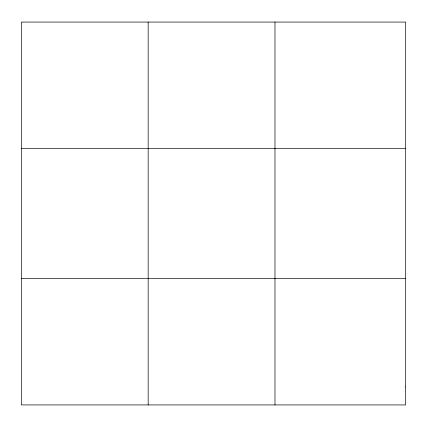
<?xml version="1.0" encoding="UTF-8"?>
<svg xmlns="http://www.w3.org/2000/svg" width="427" height="427" viewBox="0 0 427 427"><rect width="100%" height="100%" fill="white"/><g stroke="black" fill="none" stroke-linecap="round" stroke-linejoin="round"><path stroke-width="0.64" d="M148.169 22.071L148.169 404.929M274.988 22.071L274.988 404.929M21.35 148.415L405.65 148.415M21.35 278.585L405.65 278.585M405.65 386.878L405.65 404.929L21.35 404.929L21.35 22.071L405.65 22.071L405.65 386.878"/></g></svg>
